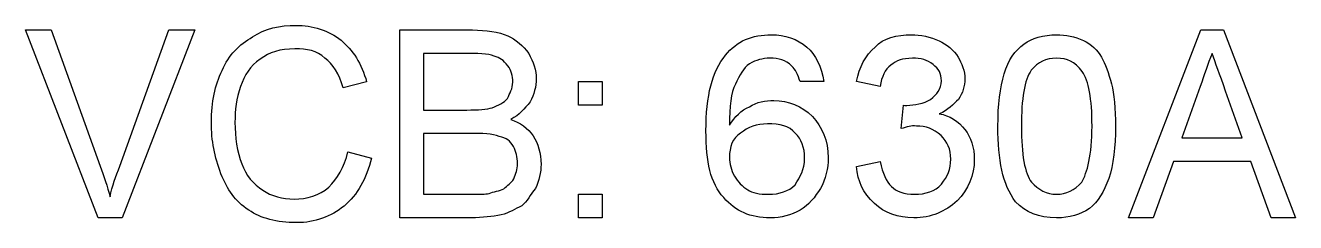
# Model space of a CAD drawing. Header units: millimetres. Extents: x 12 to 286, y 8 to 173.
# Drawn here: x 152.63 to 162.15, y 137.58 to 139.06 of the extents above; entities that cross this region are included whole.
import ezdxf

# ---------------------------------------------------------------- set-up
doc = ezdxf.new("R2010")
doc.units = ezdxf.units.MM
doc.layers.get('0').update_dxf_attribs({"linetype": 'CONTINUOUS'})

msp = doc.modelspace()

# ---------------------------------------------------------------- linework, layer by layer
at = {"color": 0}
for p, q in [((153.174, 137.619), (152.63, 139.03)), ((152.63, 139.03), (152.823, 139.03)), ((152.823, 139.03), (153.191, 138.008)), ((153.337, 138.008), (153.705, 139.03)), ((153.898, 139.03), (153.355, 137.619)), ((153.705, 139.03), (153.898, 139.03)), ((155.435, 137.619), (155.435, 139.03)), ((155.435, 139.03), (155.978, 139.03)), ((160.893, 137.619), (161.434, 139.03)), ((161.434, 139.03), (161.604, 139.03)), ((161.604, 139.03), (162.145, 137.619)), ((155.911, 138.854), (155.611, 138.854)), ((155.611, 138.854), (155.611, 138.429)), ((155.186, 138.64), (155.01, 138.596)), ((156.774, 138.465), (156.774, 138.642)), ((156.774, 138.642), (156.95, 138.642)), ((156.95, 138.642), (156.95, 138.465)), ((158.61, 138.642), (158.433, 138.642)), ((158.61, 138.642), (158.61, 138.642)), ((159.033, 138.606), (158.856, 138.642)), ((161.43, 138.605), (161.292, 138.219)), ((161.746, 138.219), (161.621, 138.571)), ((156.95, 138.465), (156.774, 138.465)), ((159.19, 138.289), (159.208, 138.465)), ((155.611, 138.429), (155.936, 138.429)), ((155.96, 138.253), (155.611, 138.253)), ((155.611, 138.253), (155.611, 137.796)), ((159.915, 138.305), (159.915, 138.305)), ((161.292, 138.219), (161.746, 138.219)), ((155.046, 138.115), (155.222, 138.068)), ((158.856, 138.006), (159.033, 138.042)), ((161.23, 138.042), (161.079, 137.619)), ((161.809, 138.042), (161.23, 138.042)), ((161.961, 137.619), (161.809, 138.042)), ((155.611, 137.796), (155.972, 137.796)), ((156.774, 137.619), (156.774, 137.796)), ((156.774, 137.796), (156.95, 137.796)), ((156.95, 137.796), (156.95, 137.619)), ((153.355, 137.619), (153.174, 137.619)), ((155.969, 137.619), (155.435, 137.619)), ((156.95, 137.619), (156.774, 137.619)), ((161.079, 137.619), (160.893, 137.619)), ((162.145, 137.619), (161.961, 137.619))]:
    msp.add_line(p, q, dxfattribs=at)
for points in [[(154.331, 138.978), (154.421, 139.041), (154.539, 139.065), (154.657, 139.065)], [(154.657, 139.065), (154.78, 139.065), (154.904, 139.028), (154.995, 138.953)], [(155.978, 139.03), (156.082, 139.03), (156.176, 139.015), (156.244, 138.986)], [(154.103, 138.726), (154.153, 138.844), (154.233, 138.92), (154.331, 138.978)], [(154.995, 138.953), (155.08, 138.882), (155.151, 138.775), (155.186, 138.64)], [(156.244, 138.986), (156.299, 138.96), (156.362, 138.913), (156.4, 138.853)], [(157.874, 138.84), (157.958, 138.948), (158.075, 138.994), (158.219, 138.994)], [(158.219, 138.994), (158.316, 138.994), (158.415, 138.963), (158.484, 138.901)], [(158.995, 138.902), (159.057, 138.971), (159.159, 138.994), (159.267, 138.994)], [(159.267, 138.994), (159.334, 138.994), (159.41, 138.979), (159.474, 138.949)], [(159.474, 138.949), (159.53, 138.923), (159.584, 138.879), (159.617, 138.826)], [(159.963, 138.7), (159.992, 138.807), (160.045, 138.877), (160.11, 138.924)], [(160.11, 138.924), (160.168, 138.971), (160.256, 138.994), (160.355, 138.994)], [(160.355, 138.994), (160.421, 138.994), (160.494, 138.981), (160.555, 138.952)], [(160.555, 138.952), (160.613, 138.924), (160.661, 138.88), (160.69, 138.825)], [(154.649, 138.888), (154.536, 138.888), (154.459, 138.864), (154.389, 138.811)], [(154.874, 138.819), (154.813, 138.876), (154.74, 138.888), (154.649, 138.888)], [(156.141, 138.833), (156.096, 138.854), (156.02, 138.854), (155.911, 138.854)], [(156.245, 138.762), (156.209, 138.804), (156.185, 138.821), (156.141, 138.833)], [(156.4, 138.853), (156.434, 138.792), (156.457, 138.728), (156.457, 138.664)], [(157.728, 138.272), (157.728, 138.538), (157.776, 138.722), (157.874, 138.84)], [(158.484, 138.901), (158.549, 138.846), (158.596, 138.752), (158.61, 138.642)], [(158.856, 138.642), (158.877, 138.753), (158.924, 138.84), (158.995, 138.902)], [(159.617, 138.826), (159.643, 138.783), (159.668, 138.719), (159.668, 138.661)], [(160.69, 138.825), (160.721, 138.78), (160.745, 138.704), (160.766, 138.625)], [(161.52, 138.854), (161.485, 138.775), (161.462, 138.693), (161.43, 138.605)], [(161.621, 138.571), (161.574, 138.7), (161.545, 138.782), (161.52, 138.854)], [(154.389, 138.811), (154.314, 138.762), (154.27, 138.691), (154.241, 138.605)], [(155.01, 138.596), (154.98, 138.702), (154.934, 138.773), (154.874, 138.819)], [(156.281, 138.639), (156.281, 138.686), (156.268, 138.726), (156.245, 138.762)], [(158.053, 138.777), (158.01, 138.744), (157.978, 138.69), (157.949, 138.622)], [(158.208, 138.818), (158.149, 138.818), (158.105, 138.804), (158.053, 138.777)], [(158.371, 138.759), (158.324, 138.806), (158.272, 138.818), (158.208, 138.818)], [(158.433, 138.642), (158.418, 138.695), (158.397, 138.736), (158.371, 138.759)], [(159.114, 138.766), (159.068, 138.736), (159.045, 138.678), (159.033, 138.606)], [(159.274, 138.818), (159.199, 138.818), (159.156, 138.8), (159.114, 138.766)], [(159.429, 138.77), (159.387, 138.806), (159.337, 138.818), (159.274, 138.818)], [(159.492, 138.647), (159.492, 138.707), (159.471, 138.737), (159.429, 138.77)], [(160.354, 138.818), (160.274, 138.818), (160.216, 138.788), (160.165, 138.728)], [(160.547, 138.718), (160.489, 138.795), (160.435, 138.818), (160.354, 138.818)], [(154.023, 138.336), (154.023, 138.493), (154.05, 138.614), (154.103, 138.726)], [(156.242, 138.516), (156.257, 138.555), (156.281, 138.589), (156.281, 138.639)], [(156.457, 138.664), (156.457, 138.607), (156.44, 138.544), (156.41, 138.49)], [(159.411, 138.508), (159.456, 138.548), (159.492, 138.585), (159.492, 138.647)], [(159.668, 138.661), (159.668, 138.611), (159.651, 138.555), (159.62, 138.509)], [(159.915, 138.305), (159.915, 138.472), (159.931, 138.596), (159.963, 138.7)], [(160.165, 138.728), (160.114, 138.658), (160.091, 138.512), (160.091, 138.307)], [(160.62, 138.307), (160.62, 138.517), (160.595, 138.649), (160.547, 138.718)], [(154.241, 138.605), (154.211, 138.517), (154.2, 138.428), (154.2, 138.336)], [(157.949, 138.622), (157.916, 138.562), (157.904, 138.453), (157.904, 138.315)], [(160.766, 138.625), (160.784, 138.552), (160.796, 138.439), (160.796, 138.305)], [(155.936, 138.429), (156.023, 138.429), (156.089, 138.435), (156.127, 138.446)], [(156.127, 138.446), (156.17, 138.467), (156.216, 138.483), (156.242, 138.516)], [(156.41, 138.49), (156.37, 138.439), (156.33, 138.392), (156.267, 138.359)], [(157.904, 138.315), (157.944, 138.381), (157.993, 138.425), (158.053, 138.454)], [(158.053, 138.454), (158.109, 138.489), (158.173, 138.501), (158.237, 138.501)], [(158.237, 138.501), (158.345, 138.501), (158.446, 138.461), (158.525, 138.381)], [(159.208, 138.465), (159.208, 138.464), (159.227, 138.464), (159.232, 138.464)], [(159.232, 138.464), (159.29, 138.464), (159.359, 138.479), (159.411, 138.508)], [(159.62, 138.509), (159.58, 138.472), (159.54, 138.428), (159.476, 138.4)], [(156.267, 138.359), (156.332, 138.334), (156.395, 138.293), (156.434, 138.234)], [(158.525, 138.381), (158.597, 138.305), (158.644, 138.198), (158.644, 138.071)], [(159.476, 138.4), (159.551, 138.391), (159.622, 138.341), (159.668, 138.282)], [(154.095, 137.95), (154.047, 138.077), (154.023, 138.198), (154.023, 138.336)], [(154.2, 138.336), (154.2, 138.224), (154.216, 138.113), (154.251, 138.024)], [(156.18, 138.231), (156.127, 138.253), (156.056, 138.253), (155.96, 138.253)], [(157.861, 137.771), (157.762, 137.88), (157.728, 138.039), (157.728, 138.272)], [(157.987, 138.254), (157.927, 138.22), (157.904, 138.148), (157.904, 138.074)], [(158.189, 138.325), (158.108, 138.325), (158.042, 138.301), (157.987, 138.254)], [(158.397, 138.254), (158.35, 138.312), (158.282, 138.325), (158.189, 138.325)], [(158.467, 138.066), (158.467, 138.15), (158.444, 138.209), (158.397, 138.254)], [(159.304, 138.308), (159.265, 138.314), (159.235, 138.301), (159.19, 138.289)], [(159.489, 138.237), (159.429, 138.29), (159.378, 138.308), (159.304, 138.308)], [(159.668, 138.282), (159.714, 138.224), (159.738, 138.147), (159.738, 138.056)], [(160.048, 137.74), (159.949, 137.871), (159.915, 138.053), (159.915, 138.305)], [(160.091, 138.307), (160.091, 138.096), (160.116, 137.95), (160.167, 137.888)], [(160.543, 137.888), (160.584, 137.956), (160.62, 138.091), (160.62, 138.307)], [(160.796, 138.305), (160.796, 138.154), (160.78, 138.017), (160.747, 137.914)], [(156.286, 138.154), (156.264, 138.201), (156.231, 138.216), (156.18, 138.231)], [(156.434, 138.234), (156.468, 138.18), (156.493, 138.103), (156.493, 138.021)], [(159.562, 138.06), (159.562, 138.137), (159.537, 138.191), (159.489, 138.237)], [(154.903, 137.849), (154.962, 137.914), (155.021, 137.998), (155.046, 138.115)], [(155.222, 138.068), (155.185, 137.914), (155.117, 137.79), (155.018, 137.708)], [(156.317, 138.024), (156.317, 138.079), (156.305, 138.117), (156.286, 138.154)], [(157.904, 138.074), (157.904, 138.026), (157.916, 137.977), (157.942, 137.933)], [(158.396, 137.867), (158.433, 137.928), (158.467, 137.982), (158.467, 138.066)], [(158.644, 138.071), (158.644, 137.99), (158.625, 137.911), (158.587, 137.84)], [(153.191, 138.008), (153.215, 137.938), (153.245, 137.849), (153.264, 137.778)], [(153.264, 137.778), (153.279, 137.86), (153.309, 137.93), (153.337, 138.008)], [(154.251, 138.024), (154.28, 137.942), (154.337, 137.87), (154.409, 137.826)], [(156.288, 137.911), (156.304, 137.953), (156.317, 137.982), (156.317, 138.024)], [(156.493, 138.021), (156.493, 137.964), (156.478, 137.896), (156.45, 137.84)], [(158.99, 137.727), (158.902, 137.809), (158.867, 137.892), (158.856, 138.006)], [(159.033, 138.042), (159.051, 137.954), (159.079, 137.891), (159.118, 137.854)], [(159.492, 137.871), (159.538, 137.932), (159.562, 137.984), (159.562, 138.06)], [(159.738, 138.056), (159.738, 137.942), (159.695, 137.831), (159.609, 137.746)], [(154.303, 137.677), (154.201, 137.745), (154.142, 137.831), (154.095, 137.95)], [(156.215, 137.837), (156.242, 137.864), (156.268, 137.88), (156.288, 137.911)], [(157.942, 137.933), (157.966, 137.889), (158, 137.854), (158.042, 137.83)], [(160.167, 137.888), (160.216, 137.83), (160.281, 137.796), (160.355, 137.796)], [(160.355, 137.796), (160.424, 137.796), (160.492, 137.826), (160.543, 137.888)], [(160.747, 137.914), (160.708, 137.818), (160.666, 137.736), (160.601, 137.69)], [(154.409, 137.826), (154.47, 137.783), (154.559, 137.76), (154.643, 137.76)], [(154.643, 137.76), (154.739, 137.76), (154.831, 137.79), (154.903, 137.849)], [(155.972, 137.796), (156.031, 137.796), (156.078, 137.797), (156.103, 137.801)], [(156.103, 137.801), (156.136, 137.818), (156.184, 137.82), (156.215, 137.837)], [(156.45, 137.84), (156.413, 137.793), (156.388, 137.74), (156.348, 137.71)], [(158.042, 137.83), (158.071, 137.807), (158.134, 137.796), (158.196, 137.796)], [(158.196, 137.796), (158.279, 137.796), (158.349, 137.819), (158.396, 137.867)], [(158.587, 137.84), (158.546, 137.778), (158.498, 137.713), (158.433, 137.676)], [(159.118, 137.854), (159.151, 137.818), (159.214, 137.796), (159.29, 137.796)], [(159.29, 137.796), (159.374, 137.796), (159.445, 137.82), (159.492, 137.871)], [(155.018, 137.708), (154.918, 137.63), (154.802, 137.583), (154.66, 137.583)], [(156.348, 137.71), (156.297, 137.685), (156.256, 137.658), (156.194, 137.641)], [(158.21, 137.619), (158.06, 137.619), (157.951, 137.669), (157.861, 137.771)], [(159.285, 137.619), (159.165, 137.619), (159.067, 137.655), (158.99, 137.727)], [(159.609, 137.746), (159.519, 137.666), (159.416, 137.619), (159.285, 137.619)], [(160.355, 137.619), (160.219, 137.619), (160.123, 137.659), (160.048, 137.74)], [(160.601, 137.69), (160.53, 137.641), (160.453, 137.619), (160.355, 137.619)], [(154.66, 137.583), (154.514, 137.583), (154.395, 137.615), (154.303, 137.677)], [(156.194, 137.641), (156.126, 137.63), (156.057, 137.619), (155.969, 137.619)], [(158.433, 137.676), (158.367, 137.641), (158.292, 137.619), (158.21, 137.619)]]:
    msp.add_open_spline(points, degree=3, dxfattribs=at)

doc.saveas('drawing.dxf')
